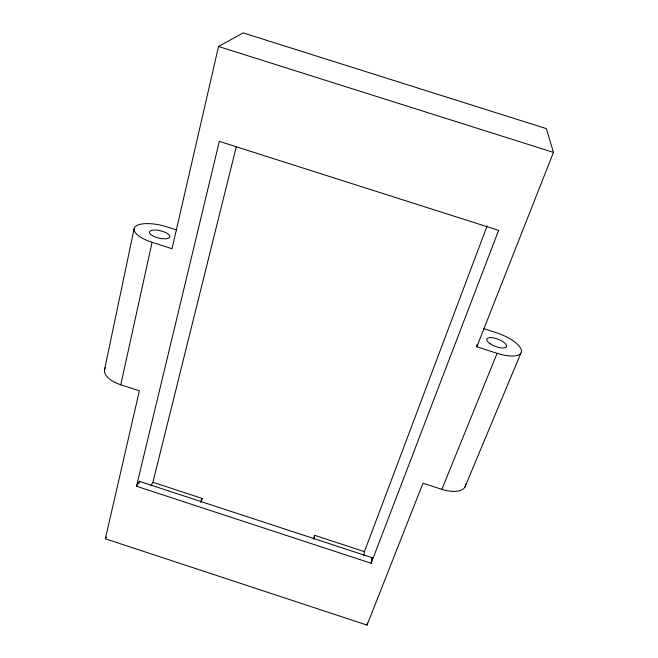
<?xml version="1.0" encoding="UTF-8"?>
<svg xmlns="http://www.w3.org/2000/svg" width="658" height="658" viewBox="0 0 658 658"><rect width="100%" height="100%" fill="white"/><g stroke="black" fill="none" stroke-linecap="round" stroke-linejoin="round"><path stroke-width="0.99" d="M483.663 328.63L496.239 332.677A26.312 9.599 21.1 0 1 521.457 350.977A26.312 9.599 21.1 0 1 497.086 353.33L476.803 346.799L476.811 344.767M105.387 367.583A24.346 11.869 11.7 0 0 120.784 384.766L139.364 390.811L105.346 538.787L367.049 625.1L367.361 623.093M371.153 563.256L372.066 557.671L139.373 481.343L136.494 486.246L371.153 563.256L498.624 230.374L219.336 141.371L136.494 486.246M363.726 555.673L364.433 551.651L487.134 225.891M104.532 369.788L134.1 228.803M120.784 384.766L152.08 242.3A26.081 9.434 13.4 0 1 135.17 226.755A26.081 9.434 13.4 0 1 166.943 226.87L176.467 229.93M476.803 346.799L553.468 152.401L546.329 128.614L243.172 32.9L218.53 46.471L172.034 248.716L152.08 242.3M138.896 483.334L139.373 481.343M150.904 485.851L152.911 482.281L236.362 146.504M313.751 539.28L314.763 535.365L364.433 551.651M201.109 502.26L202.162 498.435L152.911 482.281M313.792 538.178L314.763 535.365M371.334 559.596L372.066 557.671M367.049 625.1L423.012 483.202L441.88 489.346A24.543 12.058 22.8 0 0 465.774 484.025M441.88 489.346L497.086 353.33M464.91 487.076L520.856 353.19M200.46 502.112L202.162 498.435M105.346 538.787L106.374 537.035M218.53 46.471L553.468 152.401M489.832 343.509A10.52 3.841 21.1 0 0 506.298 346.914A10.52 3.841 21.1 0 0 493.845 337.965A10.52 3.841 21.1 0 0 489.832 343.509M152.286 235.58A10.429 3.775 13.4 0 0 169.427 237.538A10.429 3.775 13.4 0 0 157.27 230.185A10.429 3.775 13.4 0 0 152.286 235.58"/></g></svg>
